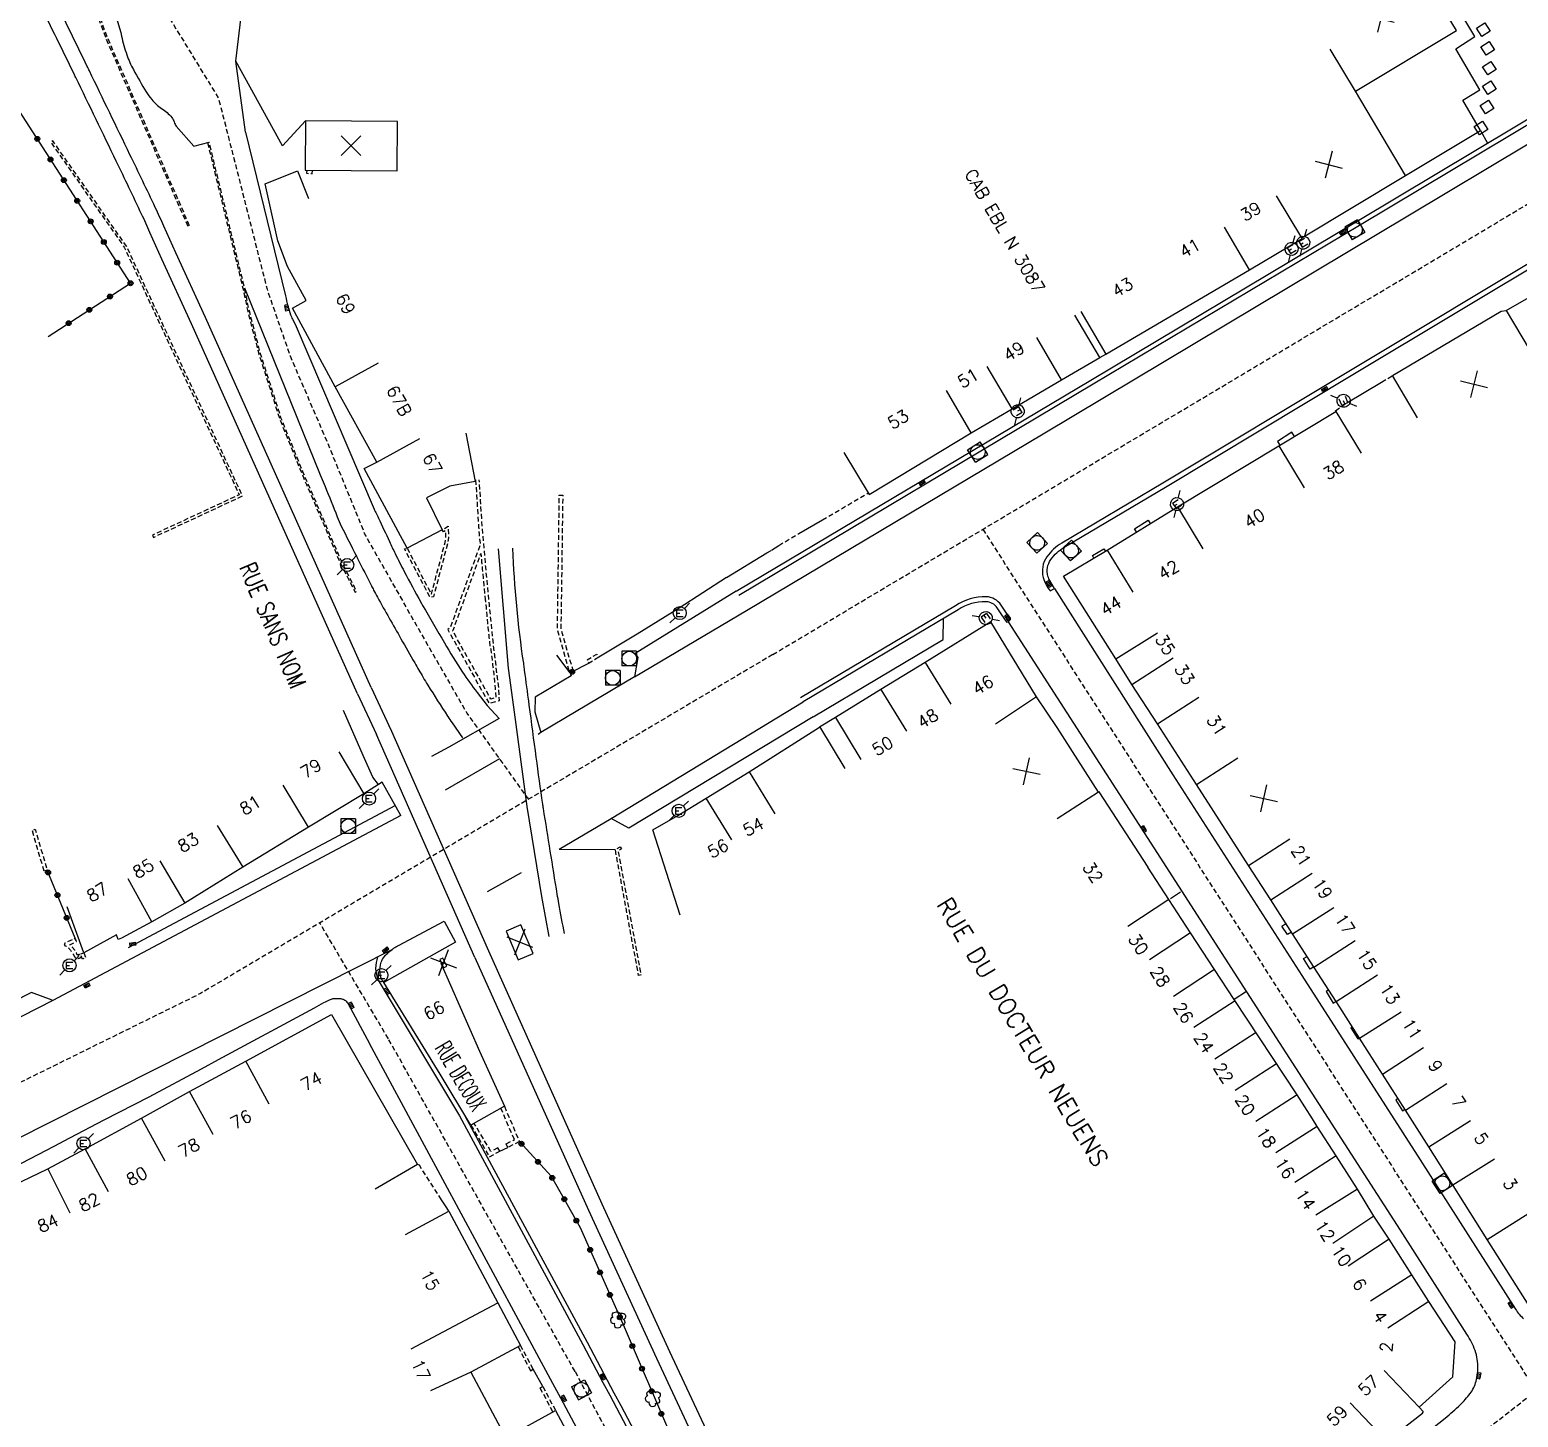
# Model space of a CAD drawing. Header units: millimetres. Extents: x 160000 to 161000, y 121000 to 122000.
# Drawn here: x 160334.5 to 160486.1, y 121292.8 to 121434.1 of the extents above; entities that cross this region are included whole.
import ezdxf
from ezdxf.enums import TextEntityAlignment as Align

# ---------------------------------------------------------------- set-up
doc = ezdxf.new("R2010")
doc.units = ezdxf.units.MM
doc.linetypes.add('DASHED', pattern=[0.75, 0.5, -0.25])
doc.layers.get('0').update_dxf_attribs({"linetype": 'CONTINUOUS'})
for name, color, linetype in [('W0001', 6, 'DASHED'), ('W0008', 7, 'CONTINUOUS'), ('W0017', 7, 'CONTINUOUS'), ('W0100', 7, 'CONTINUOUS'), ('W0112', 1, 'DASHED'), ('W0300', 7, 'CONTINUOUS'), ('W0322', 7, 'CONTINUOUS'), ('W0334', 7, 'CONTINUOUS'), ('W0400', 7, 'CONTINUOUS'), ('W0420', 7, 'CONTINUOUS'), ('W0471', 7, 'CONTINUOUS'), ('W0700', 7, 'CONTINUOUS'), ('W0984', 7, 'CONTINUOUS'), ('W0989', 7, 'CONTINUOUS'), ('W0991', 7, 'CONTINUOUS'), ('W1102', 7, 'CONTINUOUS')]:
    doc.layers.add(name, color=color, linetype=linetype)
doc.styles.get("Standard").update_dxf_attribs({"font": 'romans.shx', "width": 0.85})

# ---------------------------------------------------------------- blocks, each defined once
blk = doc.blocks.new('t322o')
at = {"color": 0, "linetype": 'Continuous'}
for radius in [0.25, 0.15]:
    blk.add_circle((0, 0), radius, dxfattribs=at)
blk = doc.blocks.new('T400')
for p, q in [((-0.15, 0.3), (0.15, 0.3)), ((-0.15, -0.25), (-0.15, 0.3)), ((-0.15, 0.15), (0.15, 0.15)), ((-0.15, 0), (0.15, 0)), ((0.15, 0.3), (0.15, -0.25)), ((-0.15, -0.15), (0.15, -0.15)), ((-0.15, -0.25), (-0.15, -0.3)), ((-0.15, -0.3), (0.15, -0.3)), ((0.15, -0.3), (0.15, -0.25))]:
    blk.add_line(p, q)
blk = doc.blocks.new('T420')
for p, q in [((0.75, 0.75), (-0.75, 0.75)), ((-0.75, 0.75), (-0.75, -0.75)), ((0.75, 0.75), (0.75, -0.75)), ((0.75, -0.75), (-0.75, -0.75))]:
    blk.add_line(p, q)
blk.add_ellipse((0, 0), major_axis=(-0.53, 0.53), ratio=1, start_param=3.926991, end_param=10.210176)
blk = doc.blocks.new('T471')
for p, q in [((-0.333334, 0.333334), (-0.333334, -0.333334)), ((-0.333334, 0.333334), (0.333334, 0.333334)), ((-0.333334, 0), (0, 0)), ((0.500001, 0.500001), (1.000002, 1.000002)), ((-0.500001, -0.500001), (-1.000002, -1.000002)), ((-0.333334, -0.333334), (0.333334, -0.333334))]:
    blk.add_line(p, q)
blk.add_ellipse((0, 0), major_axis=(0.471405, 0.471405), ratio=1, start_param=5.4977871438, end_param=11.780972451)
blk = doc.blocks.new('t991o')
at = {"color": 0, "linetype": 'Continuous'}
for p, q in [((-1, 1), (1, -1)), ((-1, -1), (1, 1))]:
    blk.add_line(p, q, dxfattribs=at)
blk = doc.blocks.new('T300')
for p, q in [((-0.8, 0.51), (-0.86, 0.34)), ((-0.86, 0.34), (-0.86, 0.17)), ((-0.86, 0.17), (-0.74, 0.06)), ((-0.69, 0.63), (-0.8, 0.51)), ((-0.8, -0.06), (-0.74, 0.06)), ((-0.74, 0.06), (-0.69, 0.11)), ((-0.57, 0.69), (-0.69, 0.63)), ((-0.46, 0.69), (-0.57, 0.69)), ((-0.29, 0.63), (-0.46, 0.69)), ((-0.29, 0.63), (-0.17, 0.74)), ((-0.23, 0.57), (-0.29, 0.63)), ((-0.17, 0.74), (-0.06, 0.8)), ((-0.06, 0.8), (0.06, 0.8)), ((0.06, 0.8), (0.23, 0.74)), ((0.23, 0.74), (0.34, 0.63)), ((0.34, 0.63), (0.4, 0.51)), ((0.46, 0.46), (0.34, 0.46)), ((0.4, 0.51), (0.4, 0.46)), ((0.57, 0.4), (0.46, 0.46)), ((0.57, 0.4), (0.69, 0.29)), ((0.69, 0.29), (0.74, 0.17)), ((0.74, 0.06), (0.69, -0.17)), ((0.74, 0.17), (0.74, 0.06)), ((-0.8, -0.17), (-0.8, -0.06)), ((-0.8, -0.23), (-0.8, -0.17)), ((-0.74, -0.34), (-0.8, -0.23)), ((-0.69, -0.4), (-0.74, -0.34)), ((-0.51, -0.46), (-0.69, -0.4)), ((-0.4, -0.46), (-0.51, -0.46)), ((-0.4, -0.46), (-0.34, -0.46)), ((-0.34, -0.46), (-0.34, -0.4)), ((-0.34, -0.51), (-0.34, -0.46)), ((-0.29, -0.63), (-0.34, -0.51)), ((-0.17, -0.74), (-0.29, -0.63)), ((-0.06, -0.8), (-0.17, -0.74)), ((0.06, -0.8), (-0.06, -0.8)), ((0.17, -0.74), (0.06, -0.8)), ((0.23, -0.69), (0.17, -0.74)), ((0.29, -0.46), (0.23, -0.46)), ((0.29, -0.63), (0.23, -0.69)), ((0.46, -0.4), (0.29, -0.46)), ((0.34, -0.51), (0.29, -0.63)), ((0.34, -0.51), (0.34, -0.46)), ((0.57, -0.34), (0.46, -0.4)), ((0.63, -0.29), (0.57, -0.34)), ((0.69, -0.17), (0.63, -0.29))]:
    blk.add_line(p, q)
blk = doc.blocks.new('t112o')
at = {"color": 0, "linetype": 'Continuous'}
for p, q in [((-0.5, 0.5), (0.5, 0.5)), ((-0.5, -0.5), (-0.5, 0.5)), ((0.5, 0.5), (0.5, -0.5)), ((0.5, -0.5), (-0.5, -0.5))]:
    blk.add_line(p, q, dxfattribs=at)

msp = doc.modelspace()

# ---------------------------------------------------------------- linework, layer by layer
at = {"layer": 'W0001'}
for p, q in [((160431.53, 121383.25), (160487.9, 121295.49)), ((160502.3, 121306.7), (160429.86, 121250.35))]:
    msp.add_line(p, q, dxfattribs=at)
at = {"layer": 'W0001', "flags": 128}
for points in [[(160320.73, 121544.44), (160324.31, 121524.7), (160333.44, 121495.09), (160330.72, 121488.31), (160334.91, 121466.77), (160338.74, 121455.17), (160348.62, 121435.43), (160353.68, 121427.16), (160354.79, 121422.84), (160358.63, 121407.7), (160360.97, 121400.92), (160364.8, 121392.03), (160368.63, 121382.66), (160373.81, 121373.53), (160378.99, 121364.52), (160385.25, 121355.76)], [(160410.14, 121370.5), (160351.84, 121335.97), (160331.35, 121325.86), (160299.93, 121309.62), (160272.03, 121297.03), (160241.67, 121283.46), (160190, 121259.48), (160143.92, 121239.09), (160069.32, 121205.75), (160000, 121174.28)], [(160370.99, 121331.37), (160364, 121343.17)]]:
    msp.add_lwpolyline(points, dxfattribs=at)
msp.add_lwpolyline([(160410.14, 121370.5), (160440.35, 121388.51), (160477.5, 121410.68), (160502.03, 121425.34), (160514.85, 121432.99), (160524.2, 121438.61), (160530.77, 121442.17, -0.083194), (160563.6, 121453.46), (160582.68, 121455.89, -0.017685), (160597.34, 121457.33), (160625.18, 121459.06, 0.130003)], format="xyb", dxfattribs=at)
at = {"layer": 'W0001'}
msp.add_lwpolyline([(160418.87, 121241.94), (160411.06, 121258.15, -0.000901), (160390, 121297.48), (160370.99, 121331.37)], format="xyb", dxfattribs=at)
at = {"layer": 'W0008', "flags": 128}
for points in [[(160407.47, 121374.99), (160437.67, 121392.99), (160474.82, 121415.16), (160499.35, 121429.83), (160512.17, 121437.46), (160524.33, 121444.78, 0.064273), (160526.16, 121446.23, 0.23167), (160526.84, 121448.28, 0.052156), (160526.33, 121450.33), (160520.57, 121467.97)], [(160342.64, 121437.48), (160343.73, 121433.84), (160343.81, 121433.47, 0.033752), (160344.35, 121431.56, 0.040958), (160345.02, 121430.06, 0.011439), (160346.33, 121427.8, 0.03177), (160346.88, 121427.03, 0.080237), (160347.89, 121426.11, -0.078489), (160348.93, 121425.18, -0.100914), (160349.17, 121424.73, 0.109751), (160349.39, 121424.32), (160351.19, 121422.26), (160352.74, 121422.68)], [(160356.43, 121423.69), (160360.5, 121407.03, 0.00216), (160360.76, 121405.99, 0.01136), (160360.81, 121405.79, 0.010873), (160361.11, 121404.88, 0.040812), (160361.22, 121404.64), (160361.5, 121404.13), (160369.55, 121385.29, 0.021208), (160369.7, 121384.97, -0.012056), (160369.98, 121384.4, -0.002512), (160371.1, 121382.01, 0.00489), (160371.68, 121380.78, 0.008885), (160372.6, 121378.96, 0.005091), (160374.29, 121375.82, 0.005129), (160374.48, 121375.48, 0.00045), (160376.7, 121371.68, 0.013862), (160378.53, 121368.72, 0.018929), (160380.02, 121366.65), (160381.06, 121365.31), (160382.29, 121363.97), (160377.13, 121361.08), (160375.39, 121360.1)], [(160489.97, 121412.03), (160468.97, 121399.43), (160449.88, 121387.96), (160439.58, 121381.85, 0.103072), (160438.06, 121380.46, 0.230002), (160437.69, 121378.34, 0.09993), (160438.4, 121376.97), (160438.82, 121377.23), (160450.88, 121358.24), (160464.02, 121337.81), (160476.08, 121319.05), (160485.79, 121303.84, 0.063556), (160486.62, 121302.85, 0.119681)], [(160356.34, 121407.83), (160364.05, 121388.79), (160364.54, 121387.61, -0.008146), (160365.77, 121384.53, 0.026027), (160366.19, 121383.58, 0.000043), (160367.73, 121380.52, 0.00042), (160367.89, 121380.21, 0.000202), (160369.26, 121377.51, 0.001255), (160369.48, 121377.07, 0.009041), (160369.88, 121376.33, 0.001567), (160372.27, 121372.1, 0.001194), (160373.67, 121369.65, 0.001977), (160374.53, 121368.17, 0.007889), (160375.01, 121367.38, 0.001954), (160377.01, 121364.22, 0.008742), (160377.03, 121364.2, 0.000264), (160377.48, 121363.54), (160378.54, 121362.01)], [(160427.86, 121252.96), (160438.61, 121261.12), (160459.21, 121277.35), (160470.09, 121286.02), (160478.62, 121292.75, 0.027013), (160480.15, 121294.1, 0.035425), (160481.16, 121295.24, 0.101339), (160481.77, 121296.51, 0.054421), (160481.96, 121297.81, 0.094366), (160481.67, 121299.62, 0.060117), (160480.83, 121301.29), (160474.07, 121311.87), (160458.44, 121336.14), (160446.77, 121354.23), (160434.14, 121373.84), (160434.37, 121374.11), (160433.4, 121375.54, 0.240238), (160431.88, 121376.38, 0.157564), (160428.76, 121375.47), (160412.98, 121366.1)], [(160372.26, 121354.11), (160336.8, 121335.26), (160298.61, 121315.77), (160297.05, 121315.05, -0.043677), (160295.81, 121314.6, -0.076665), (160295.06, 121314.52, -0.02282), (160293.45, 121314.67, -0.036319), (160292.46, 121314.89, -0.02381), (160291.21, 121315.32, -0.029175), (160290.23, 121315.78, -0.041148), (160289.57, 121316.21, -0.019934), (160288.33, 121317.26, -0.065065), (160287.8, 121317.89, -0.040106), (160287.16, 121319.08), (160285.09, 121324.01), (160283.74, 121327.08), (160286.35, 121329.27), (160284.1, 121333.71), (160277.52, 121348.9), (160276.72, 121351.79), (160274.94, 121351.4), (160273.46, 121350.71), (160283.74, 121327.08)], [(160370.52, 121337.09, -0.057627), (160370.23, 121337.63, -0.081952), (160370.14, 121338.05, -0.077191), (160370.25, 121339.16, -0.12602), (160370.59, 121339.76, -0.019288), (160370.94, 121340.11, -0.01723), (160371.36, 121340.46, -0.023417), (160371.66, 121340.68, -0.021977), (160372.01, 121340.88), (160376.67, 121343.35)], [(160321.34, 121312.31), (160336.94, 121320.43), (160338.56, 121321.3), (160342.03, 121323.1), (160346.62, 121325.46), (160351.97, 121328.3), (160353.69, 121329.27), (160363.47, 121334.53), (160364.41, 121335.05, -0.030074), (160365.18, 121335.41, -0.080168), (160365.5, 121335.48, -0.032055), (160365.98, 121335.48, -0.048657), (160366.3, 121335.42, -0.110683), (160366.61, 121335.26, -0.093539), (160366.88, 121334.93), (160369.05, 121330.89)]]:
    msp.add_lwpolyline(points, format="xyb", dxfattribs=at)
for points in [[(160356.43, 121423.69), (160355.44, 121430.94), (160356.33, 121438.35)], [(160406.42, 121376.95), (160396.14, 121370.61), (160396.38, 121370.21), (160396.06, 121368.23), (160386.53, 121362.55), (160386.26, 121362.35)], [(160396.06, 121368.23), (160407.47, 121374.99)], [(160414.26, 121364.17), (160395.48, 121352.81), (160393.67, 121353.81), (160413.23, 121365.67)], [(160382.32, 121359.87), (160376.79, 121356.69)], [(160388.37, 121350.68), (160393.67, 121353.81)], [(160381.08, 121346.37), (160384.55, 121348.31)], [(160277.4, 121293.05), (160371.36, 121340.46)], [(160336.75, 121335.29), (160334.64, 121336.1), (160299.29, 121318.11), (160298.61, 121315.77)]]:
    msp.add_lwpolyline(points, dxfattribs=at)
at = {"layer": 'W0008'}
msp.add_lwpolyline([(160369.89, 121339.72, 0.19454), (160369.96, 121337.34), (160378.22, 121323.51), (160390.79, 121300.23, 0.001401), (160412.83, 121259.11), (160416.66, 121250.06), (160417.03, 121250.2), (160417.91, 121248.54, 0.282897), (160419.75, 121247.85, 0.111074), (160427.86, 121252.96)], format="xyb", dxfattribs=at)
at = {"layer": 'W0017', "flags": 128}
for points in [[(160362.54, 121424.85), (160360.19, 121422.29), (160355.44, 121430.94)], [(160389.5, 121368.63), (160389.61, 121368.33), (160385.95, 121366.15), (160385.89, 121364.66), (160386.53, 121362.55)], [(160369.99, 121357.26), (160369.39, 121358.02), (160368.43, 121360.21), (160366.43, 121364.79)], [(160372.26, 121354.11), (160370.36, 121357.5), (160369.99, 121357.26), (160368.49, 121356.3)], [(160371.7, 121355.12), (160344.5, 121340.62)], [(160400.71, 121343.95), (160397.94, 121352.66), (160400.48, 121354.1)], [(160388.37, 121350.68), (160394.1, 121350.63)], [(160376.67, 121343.35), (160377.83, 121341.22), (160370.52, 121337.09)]]:
    msp.add_lwpolyline(points, dxfattribs=at)
at = {"layer": 'W0100'}
for points in [[(160441.53, 121405.42), (160444.06, 121401.1), (160458.69, 121409.69), (160464.05, 121412.87), (160464.01, 121412.93), (160474.6, 121419.27), (160469.49, 121427.86), (160479.78, 121434.04), (160477.2, 121438.33)], [(160417.37, 121391.07), (160419.95, 121386.79), (160430.35, 121393.08), (160434.51, 121395.51), (160439.56, 121398.48), (160443.44, 121400.76), (160440.91, 121405.07)], [(160475.81, 121394.6), (160473.26, 121398.9), (160484.34, 121405.45), (160484.84, 121405.53), (160490.49, 121396.08)], [(160487.19, 121304.17), (160482.92, 121310.94), (160476.96, 121320.38), (160474.59, 121324.11), (160472.23, 121327.78), (160469.91, 121331.44), (160467.9, 121334.59), (160467.53, 121335.17), (160465.27, 121338.64), (160463.08, 121342.06), (160460.86, 121345.53), (160458.61, 121349.01), (160453.3, 121357.26), (160449.34, 121363.45), (160446.71, 121367.46), (160445.08, 121370.06), (160439.76, 121378.48), (160444.2, 121381.14), (160451.36, 121385.54), (160461.68, 121391.74), (160467.49, 121395.26), (160470.08, 121390.99)], [(160405.42, 121378.34), (160405.42, 121378.34), (160409.55, 121380.85), (160409.55, 121380.85)], [(160472.74, 121290.46), (160476.33, 121293.26), (160476.37, 121293.34), (160476.37, 121293.41), (160475.98, 121293.86), (160479.4, 121296.96), (160479.66, 121300.5), (160476.97, 121304.63), (160475.23, 121307.34), (160472.93, 121310.96), (160471.36, 121313.32), (160469.68, 121316.06), (160467.51, 121319.45), (160465.6, 121322.45), (160465.1, 121323.22), (160463.54, 121325.65), (160457.13, 121335.38), (160455.12, 121338.42), (160452.68, 121342.15), (160450.48, 121345.54), (160448.34, 121348.83), (160448.37, 121348.86), (160443.4, 121356.52), (160443.32, 121356.49), (160439.09, 121363.06), (160437, 121366.2), (160432.36, 121373.83), (160425.65, 121369.7), (160421.16, 121366.94), (160416.52, 121364.09), (160414.89, 121363.12)], [(160376.34, 121339.07), (160380.27, 121330.12), (160382.8, 121324.5), (160379.39, 121322.56), (160376.26, 121327.78), (160370.52, 121337.09)], [(160365.19, 121333.84), (160373.97, 121318.56), (160369.64, 121316.07)], [(160372.73, 121311.45), (160377.14, 121313.81), (160382.14, 121304.49), (160384.46, 121300.13), (160379.39, 121297.43), (160382.96, 121290.75), (160388.01, 121293.51), (160399.44, 121272.12)]]:
    msp.add_lwpolyline(points, dxfattribs=at)
at = {"layer": 'W0100', "flags": 128}
for points in [[(160362.51, 121419.82), (160371.88, 121419.75), (160371.92, 121424.79), (160362.54, 121424.85)], [(160384.21, 121339.42), (160385.74, 121340.07), (160384.49, 121342.98), (160382.97, 121342.33)], [(160376.93, 121338.75), (160376.55, 121339.58), (160376.24, 121339.44), (160376.62, 121338.61)]]:
    msp.add_lwpolyline(points, close=True, dxfattribs=at)
for points in [[(160378.89, 121393.05), (160379.82, 121388.13), (160377.25, 121387.65), (160374.88, 121386.45), (160376.46, 121383.21), (160372.9, 121381.32), (160368.53, 121389.44), (160369.82, 121390.09), (160365.57, 121397.76), (160361.22, 121405.77), (160362.63, 121406.54), (160360.72, 121410), (160359.73, 121412.64), (160358.43, 121418.43), (160361.74, 121419.74), (160362.84, 121416.95)], [(160405.42, 121378.34), (160400.61, 121375.21), (160396.33, 121372.57), (160392.42, 121370.23), (160392.42, 121370.23)], [(160400.48, 121354.1), (160403.36, 121355.89), (160407.73, 121358.55), (160414.89, 121363.12)], [(160365.93, 121360.59), (160368.49, 121356.3), (160362.86, 121352.93), (160356.17, 121348.84), (160350.27, 121345.19), (160346.9, 121343.29), (160343.82, 121341.61), (160343.48, 121341.49), (160343.31, 121341.96), (160339.96, 121340.13), (160338.26, 121344.81)], [(160323.9, 121306.58), (160321.71, 121311.08), (160327.23, 121313.76), (160331.91, 121316.03), (160336.29, 121318.11), (160340.12, 121320.17), (160345.85, 121323.3), (160350.74, 121326), (160356.48, 121329.09), (160365.19, 121333.84)]]:
    msp.add_lwpolyline(points, dxfattribs=at)
at = {"layer": 'W0112', "flags": 128}
for points in [[(160350.74, 121414.17), (160342.39, 121433.3), (160333.28, 121458.21), (160330.82, 121464.95), (160330.67, 121464.85), (160342.22, 121433.23), (160350.57, 121414.09)], [(160352.57, 121422.63), (160356.17, 121407.8), (160356.66, 121405.44), (160357.81, 121401.07), (160359.92, 121394.48), (160362.16, 121388.95), (160362.66, 121387.8), (160366.04, 121379.94), (160367.6, 121376.85), (160367.75, 121376.93), (160366.2, 121380.01), (160362.82, 121387.87), (160362.32, 121389.02), (160360.08, 121394.54), (160357.97, 121401.12), (160356.83, 121405.48), (160356.34, 121407.83), (160352.74, 121422.68)], [(160362.68, 121419.81), (160362.65, 121419.51), (160363.23, 121419.46), (160363.26, 121419.81)]]:
    msp.add_lwpolyline(points, dxfattribs=at)
for points in [[(160346.96, 121382.66), (160347.06, 121382.43), (160356.13, 121386.65), (160344.31, 121412.09), (160336.81, 121422.81), (160336.6, 121422.67), (160344.09, 121411.97), (160355.8, 121386.77)], [(160389.42, 121368.84), (160388.21, 121373.04), (160388.26, 121376.72), (160388.4, 121386.72), (160388.75, 121386.72), (160388.61, 121376.72), (160388.56, 121373.08), (160389.76, 121368.94)], [(160372.9, 121381.32), (160375.37, 121376.64), (160376.77, 121381.9), (160376.84, 121382.4), (160376.82, 121383.11), (160376.59, 121382.98), (160376.46, 121383.21), (160377.08, 121383.56), (160377.11, 121382.39), (160377.03, 121381.84), (160375.58, 121376.39), (160375.26, 121376.28), (160372.63, 121381.27)], [(160392.42, 121370.23), (160391.43, 121369.63), (160391.24, 121369.95), (160392.23, 121370.54)], [(160335.92, 121348.45), (160334.71, 121352.61), (160335.03, 121352.7), (160336.23, 121348.54)], [(160394.61, 121350.93), (160394.74, 121350.72), (160394.38, 121350.5), (160394.9, 121347.71), (160396.72, 121337.87), (160396.47, 121337.83), (160394.65, 121347.66), (160394.1, 121350.63)], [(160339.96, 121340.13), (160340.17, 121339.62), (160339.84, 121339.49), (160339.63, 121339.99)]]:
    msp.add_lwpolyline(points, close=True, dxfattribs=at)
at = {"layer": 'W0112'}
for points in [[(160472.14, 121398.24), (160473.26, 121398.9)], [(160467.49, 121395.26), (160467.46, 121395.32), (160468.6, 121396.14)], [(160415.19, 121384.2), (160419.86, 121386.95)], [(160410.75, 121381.6), (160412.79, 121382.83)], [(160409.55, 121380.85), (160410.02, 121381.13)], [(160382.8, 121324.5), (160384.33, 121320.92), (160383.17, 121320.31), (160382.99, 121320.66), (160383.82, 121321.1), (160382.43, 121324.34)], [(160379.39, 121322.56), (160381.28, 121319.36), (160382.33, 121319.91), (160382.14, 121320.26), (160381.43, 121319.89), (160379.73, 121322.76)], [(160376.39, 121314.98), (160374.15, 121318.49), (160373.97, 121318.56)], [(160377.14, 121313.81), (160376.96, 121314.16)], [(160384.2, 121299.99), (160385.48, 121297.57), (160385.74, 121297.71), (160384.46, 121300.13)], [(160387.75, 121293.37), (160386.44, 121295.83), (160386.71, 121295.97), (160388.01, 121293.51)]]:
    msp.add_lwpolyline(points, dxfattribs=at)
at = {"layer": 'W0112', "flags": 128}
msp.add_lwpolyline([(160379.87, 121388.28), (160380.01, 121386.15), (160380.14, 121384.09, 0.00505), (160380.26, 121382.43, 0.00029), (160380.29, 121382.11), (160380.36, 121381.74), (160377.28, 121373.21), (160377.03, 121373.05), (160381.23, 121365.53), (160382.31, 121365.81), (160382.23, 121367.12), (160381.71, 121371.38), (160381.28, 121375.6), (160380.91, 121379.41), (160380.51, 121384.12), (160380.38, 121386.17), (160380.25, 121388.3)], format="xyb", dxfattribs=at)
for points in [[(160380.83, 121376.33, 0.000038), (160380.91, 121375.57, 0.001054), (160381.31, 121371.47, 0.046662), (160381.34, 121371.31, 0.029472), (160381.36, 121371.26, -0.009459), (160381.36, 121371.25, -0.061326), (160381.44, 121370.93, -0.006637), (160381.86, 121367.09, -0.006273), (160381.94, 121366.1), (160381.42, 121365.97), (160377.53, 121372.92), (160377.59, 121372.97), (160380.41, 121380.78, 0.001255), (160380.54, 121379.37, 0.00001)], [(160339.54, 121339.99, -0.109838), (160339.33, 121339.9, -0.03247), (160339.25, 121340.04, 0.026966), (160339.01, 121340.44, 0.0796), (160338.55, 121340.95), (160339.23, 121341.29), (160339.08, 121341.6), (160338.06, 121341.1, 0.609982), (160338.06, 121340.85, -0.124364), (160338.72, 121340.25, -0.026966), (160338.94, 121339.88, 0.042019), (160339.08, 121339.65, 0.250851), (160339.31, 121339.55, 0.132431), (160339.74, 121339.69)]]:
    msp.add_lwpolyline(points, format="xyb", close=True, dxfattribs=at)
at = {"layer": 'W0322', "flags": 128}
for points in [[(160336.33, 121402.88), (160344.73, 121408.31), (160324.78, 121439.17), (160322.45, 121457.35)], [(160391.43, 121369.63), (160389.5, 121368.63), (160388.13, 121370.43)], [(160339.17, 121341.37), (160339.08, 121341.6), (160336.23, 121348.54)]]:
    msp.add_lwpolyline(points, dxfattribs=at)
at = {"layer": 'W0322'}
msp.add_lwpolyline([(160384.33, 121320.92), (160387.58, 121317.37), (160390.53, 121312.16), (160394.99, 121302.03), (160413.27, 121259.47), (160417.84, 121249.68)], dxfattribs=at)
at = {"layer": 'W0334', "flags": 128}
for points in [[(160438.82, 121377.23), (160438.26, 121378.21, -0.020576), (160438.17, 121378.48, -0.230002), (160438.46, 121380.17, -0.103072), (160439.83, 121381.42), (160450.13, 121387.53), (160469.23, 121399), (160490.23, 121411.6), (160531.71, 121436.34, -0.062558), (160547.58, 121443.3, -0.022848), (160561.72, 121446.8, -0.014415), (160577.97, 121449.55), (160585.77, 121450.64), (160587.05, 121450.84)], [(160378.78, 121323.52), (160391.22, 121300.46, 0.001401), (160413.27, 121259.32), (160417.1, 121250.25), (160417.03, 121250.2)]]:
    msp.add_lwpolyline(points, format="xyb", dxfattribs=at)
at = {"layer": 'W0334'}
for points in [[(160406.42, 121376.95), (160442.54, 121398.45), (160469.65, 121414.62), (160509.91, 121438.73), (160510.17, 121438.3), (160469.91, 121414.19), (160442.79, 121398.02), (160406.68, 121376.52)], [(160474.6, 121419.27), (160482.22, 121423.86), (160480.43, 121426.95), (160482.15, 121428.01), (160479.7, 121432.17), (160481.66, 121433.43), (160478.32, 121439)], [(160482.22, 121423.86), (160482.94, 121422.58)], [(160484.84, 121405.53), (160487.85, 121407.28)], [(160443.44, 121400.76), (160444.06, 121401.1)], [(160468.6, 121396.14), (160472.14, 121398.24)], [(160463.27, 121392.71), (160463.01, 121393.13), (160461.54, 121392.21), (160461.79, 121391.81)], [(160412.79, 121382.83), (160415.19, 121384.2)], [(160447.2, 121382.98), (160447, 121383.31), (160448.38, 121384.17), (160448.59, 121383.83)], [(160410.02, 121381.13), (160410.75, 121381.6)], [(160442.85, 121380.33), (160442.7, 121380.57), (160443.87, 121381.28), (160444.02, 121381.03)], [(160414.26, 121364.17), (160427.51, 121372.04), (160427.52, 121374.16)], [(160450.65, 121345.65), (160451.68, 121346.35)], [(160462.97, 121342.23), (160462.58, 121341.98), (160461.99, 121342.85), (160462.4, 121343.12)], [(160465.24, 121338.69), (160464.88, 121338.45), (160464.21, 121339.53), (160464.56, 121339.75)], [(160458.4, 121336.19), (160457.14, 121335.36)], [(160466.76, 121336.34), (160466.49, 121336.17), (160467.21, 121335.01), (160467.51, 121335.2)], [(160469.18, 121332.59), (160469.02, 121332.49), (160469.72, 121331.35), (160469.9, 121331.47)], [(160387.75, 121296.28), (160369.05, 121330.89)], [(160473.84, 121325.28), (160473.6, 121325.12), (160474.29, 121324.02), (160474.54, 121324.19)], [(160382.33, 121319.91), (160383.17, 121320.31)], [(160376.96, 121314.16), (160376.39, 121314.98)], [(160386.71, 121295.97), (160385.74, 121297.71)]]:
    msp.add_lwpolyline(points, dxfattribs=at)
for points in [[(160434.14, 121373.84), (160434.01, 121373.75), (160433.39, 121374.66), (160432.99, 121375.26, 0.240238), (160431.86, 121375.88, 0.158319), (160429.02, 121375.05), (160413.23, 121365.67)], [(160413.77, 121247.7, -0.001101), (160387.75, 121296.28, -0.001101)]]:
    msp.add_lwpolyline(points, format="xyb", dxfattribs=at)
at = {"layer": 'W0700'}
for p, q in [((160367.85, 121366.5), (160369.78, 121362.34)), ((160369.25, 121367.13), (160371.28, 121362.78))]:
    msp.add_line(p, q, dxfattribs=at)
at = {"layer": 'W0700', "flags": 128}
for points in [[(160367.85, 121366.5), (160350.95, 121404.18), (160347.93, 121410.77), (160346.71, 121413.49, 0.005728), (160345.85, 121415.36, 0.001977), (160343.28, 121420.73, 0.000026), (160339.16, 121429.26, 0.000496), (160338.94, 121429.71, 0.00219), (160335.49, 121436.72, 0.005514), (160334.08, 121439.48, 0.00328), (160333.34, 121440.86, -0.000894), (160330.63, 121445.9, -0.004672), (160330.01, 121447.08, 0.008246), (160329.65, 121447.74), (160323.78, 121458.31)], [(160369.25, 121367.13), (160352.36, 121404.81), (160349.33, 121411.41), (160348.12, 121414.12, 0.005728), (160347.25, 121416.02, 0.001977), (160344.67, 121421.4, 0.000026), (160340.54, 121429.93, 0.000496), (160340.32, 121430.39, 0.00219), (160336.87, 121437.41, 0.005514), (160335.44, 121440.2, 0.00328), (160334.7, 121441.59, -0.000894), (160331.98, 121446.63, -0.004672), (160331.38, 121447.78, 0.008246), (160331, 121448.49), (160325.13, 121459.06)], [(160388.92, 121342.09, -0.001671), (160388.35, 121345.14, -0.005161), (160388.19, 121346.11, -0.000278), (160386.78, 121354.82, -0.00508), (160386.71, 121355.27, -0.000891), (160386.05, 121360.04, -0.000804), (160385.34, 121365.34, -0.000069), (160385.26, 121365.95, -0.000013), (160384.81, 121369.32, -0.001283), (160384.77, 121369.61, -0.028625), (160383.68, 121381.32, -0.000341)]]:
    msp.add_lwpolyline(points, format="xyb", dxfattribs=at)
for points in [[(160387.35, 121341.79), (160386.61, 121345.85), (160385.13, 121355.04), (160383.76, 121365.13), (160383.23, 121369.11), (160382.21, 121381.25)], [(160381.21, 121340.28), (160371.2, 121362.97)], [(160379.79, 121339.65), (160369.78, 121362.34)]]:
    msp.add_lwpolyline(points, dxfattribs=at)
at = {"layer": 'W0700'}
for points in [[(160427.08, 121238.18), (160423.26, 121246.66), (160421.39, 121250.81), (160418.75, 121256.55), (160407.62, 121282.46), (160399.66, 121299.5), (160392.75, 121314.54), (160381.21, 121340.28)], [(160379.79, 121339.65), (160391.37, 121313.92), (160398.29, 121298.86), (160406.25, 121281.82), (160417.4, 121255.92), (160420.03, 121250.19), (160421.9, 121246.05), (160425.71, 121237.57)]]:
    msp.add_lwpolyline(points, dxfattribs=at)
at = {"layer": 'W1102'}
for p, q in [((160469.49, 121427.86), (160466.92, 121432.15)), ((160464.01, 121412.93), (160461.45, 121417.22)), ((160458.69, 121409.69), (160456.16, 121414.01)), ((160439.56, 121398.48), (160437.02, 121402.8)), ((160369.96, 121400.16), (160365.57, 121397.76)), ((160434.51, 121395.51), (160431.98, 121399.82)), ((160430.35, 121393.08), (160427.83, 121397.4)), ((160369.82, 121390.09), (160374.19, 121392.5)), ((160461.68, 121391.74), (160464.27, 121387.46)), ((160451.36, 121385.54), (160453.95, 121381.27)), ((160444.2, 121381.14), (160446.8, 121376.86)), ((160445.08, 121370.06), (160449.31, 121372.72)), ((160425.65, 121369.7), (160428.26, 121365.44)), ((160446.71, 121367.46), (160450.92, 121370.15)), ((160421.16, 121366.94), (160423.77, 121362.68)), ((160437, 121366.2), (160432.84, 121363.42)), ((160449.34, 121363.45), (160453.54, 121366.15)), ((160417.53, 121358.89), (160414.95, 121363.17)), ((160416.52, 121364.09), (160419.11, 121359.82)), ((160453.3, 121357.26), (160457.51, 121359.97)), ((160407.73, 121358.55), (160410.34, 121354.28)), ((160362.86, 121352.93), (160360.28, 121357.21)), ((160405.98, 121351.63), (160403.36, 121355.89)), ((160443.32, 121356.49), (160439.12, 121353.78)), ((160353.55, 121353.1), (160356.17, 121348.84)), ((160458.61, 121349.01), (160462.82, 121351.72)), ((160458.61, 121349.01), (160462.81, 121351.72)), ((160347.72, 121349.49), (160350.27, 121345.19)), ((160346.9, 121343.29), (160344.48, 121347.66)), ((160460.86, 121345.53), (160465.07, 121348.24)), ((160450.48, 121345.54), (160446.29, 121342.81)), ((160463.08, 121342.06), (160467.29, 121344.75)), ((160452.68, 121342.15), (160448.5, 121339.42)), ((160465.26, 121338.67), (160469.45, 121341.39)), ((160455.12, 121338.42), (160450.95, 121335.67)), ((160467.53, 121335.17), (160471.73, 121337.88)), ((160457.22, 121335.24), (160453.02, 121332.53)), ((160469.91, 121331.44), (160474.13, 121334.13)), ((160459.36, 121332), (160455.16, 121329.29)), ((160472.23, 121327.78), (160476.43, 121330.49)), ((160358.86, 121324.7), (160356.48, 121329.09)), ((160461.46, 121328.81), (160457.25, 121326.11)), ((160474.59, 121324.11), (160478.81, 121326.8)), ((160353.13, 121321.61), (160350.74, 121326)), ((160463.54, 121325.65), (160459.33, 121322.95)), ((160348.25, 121318.91), (160345.85, 121323.3)), ((160465.6, 121322.45), (160461.39, 121319.76)), ((160476.96, 121320.38), (160481.19, 121323.05)), ((160342.5, 121315.77), (160340.12, 121320.17)), ((160467.51, 121319.45), (160463.3, 121316.75)), ((160479.42, 121316.49), (160483.65, 121319.16)), ((160336.29, 121318.11), (160338.55, 121313.65)), ((160469.68, 121316.06), (160465.45, 121313.41)), ((160471.36, 121313.32), (160467.2, 121310.54)), ((160482.92, 121310.94), (160487.15, 121313.61)), ((160472.93, 121310.96), (160468.74, 121308.23)), ((160475.23, 121307.34), (160471.02, 121304.65)), ((160373.31, 121299.78), (160382.14, 121304.49)), ((160476.97, 121304.63), (160472.79, 121301.9)), ((160475.98, 121293.86), (160472.42, 121297.6)), ((160472.41, 121290.68), (160468.96, 121294.3))]:
    msp.add_line(p, q, dxfattribs=at)
at = {"layer": 'W1102', "flags": 128}
msp.add_lwpolyline([(160379.39, 121297.43), (160375.27, 121295.53)], dxfattribs=at)

# ---------------------------------------------------------------- block references
at = {"layer": 'W0112', "rotation": 32.7090876211402}
for p in [(160482.51, 121434.13), (160482.95, 121432.22), (160483.13, 121430.21), (160483.13, 121428.23), (160482.88, 121426.26), (160482.28, 121424.13)]:
    msp.add_blockref('t112o', p, dxfattribs=at)
at = {"layer": 'W0300', "rotation": 118.273204489345}
for p in [(160394.4, 121302.88), (160397.94, 121294.88)]:
    msp.add_blockref('T300', p, dxfattribs=at)
at = {"layer": 'W0322'}
for p, rotation in [((160335.23, 121423.01), 122.8885013858348), ((160336.58, 121420.91), 122.8885013858348), ((160337.94, 121418.81), 122.8885013858348), ((160339.3, 121416.71), 122.8885013858348), ((160340.66, 121414.61), 122.8885013858348), ((160342.01, 121412.51), 122.8885013858348), ((160343.37, 121410.41), 122.8885013858348), ((160344.73, 121408.31), 32.88850138582844), ((160342.63, 121406.95), 32.88850138582844), ((160340.53, 121405.6), 32.88850138582844), ((160338.43, 121404.24), 32.88850138582844), ((160389.71, 121368.74), 207.4247658380365), ((160336.33, 121348.31), 112.299592738139), ((160337.28, 121346), 112.299592738139), ((160338.22, 121343.68), 112.299592738139), ((160384.54, 121320.68), 312.529110316906), ((160386.23, 121318.84), 312.529110316906), ((160387.68, 121317.21), 299.514011435276), ((160388.91, 121315.03), 299.514011435276), ((160390.14, 121312.85), 299.514011435276), ((160391.54, 121309.87), 293.7469153702698), ((160392.55, 121307.58), 293.7469153702698), ((160393.55, 121305.29), 293.7469153702698), ((160394.56, 121303.01), 293.7469153702698), ((160395.83, 121300.08), 113.24681220474), ((160396.82, 121297.78), 113.24681220474), ((160397.8, 121295.48), 113.24681220474), ((160398.79, 121293.18), 113.24681220474)]:
    msp.add_blockref('t322o', p, dxfattribs=dict(at, rotation=rotation))
at = {"layer": 'W0400'}
for p, rotation in [((160468.21, 121413.49), 120.4124550041469), ((160360.64, 121405.8), 192.5288077098701), ((160466.35, 121397.52), 120.1370370430136), ((160425.34, 121388), 301.856113736535), ((160438.27, 121377.71), 29.22442713093455), ((160434.07, 121374.27), 35.32699979715699), ((160447.92, 121352.74), 32.75345757298904), ((160344.94, 121341.01), 279.8423020068671), ((160370.72, 121340.43), 127.7010627251932), ((160340.29, 121336.79), 118.0059347929226), ((160370.85, 121336.22), 208.8380093205549), ((160367.21, 121334.76), 207.931898221312), ((160485.31, 121304.28), 30.63338715485438), ((160392.84, 121296.93), 208.112714324754), ((160482.06, 121297.07), 350.1678896892319), ((160388.86, 121294.74), 208.112714324754)]:
    msp.add_blockref('T400', p, dxfattribs=dict(at, rotation=rotation))
at = {"layer": 'W0420'}
for p, rotation in [((160469.43, 121413.75), 30.4124550041469), ((160431.02, 121391.12), 211.856113736535), ((160437.07, 121381.87), 42.434879998469), ((160440.52, 121381.09), 42.434879998469), ((160478.34, 121316.65), 302.224055843989), ((160390.65, 121295.63), 118.112714324754)]:
    msp.add_blockref('T420', p, dxfattribs=dict(at, rotation=rotation))
for p in [(160395.52, 121370.09), (160393.84, 121368.12), (160366.9, 121353.01)]:
    msp.add_blockref('T420', p, dxfattribs=at)
at = {"layer": 'W0471'}
for p, rotation in [((160462.98, 121411.8), 30.4124550041469), ((160464.17, 121412.44), 30.4124550041469), ((160468.28, 121396.34), 112.350872646564), ((160435.08, 121395.27), 211.856113736535), ((160451.32, 121385.82), 31.99040930227319), ((160431.83, 121374.21), 305.326999797157)]:
    msp.add_blockref('T471', p, dxfattribs=dict(at, rotation=rotation))
for p in [(160366.79, 121379.62), (160400.67, 121374.72), (160369.02, 121355.83), (160400.56, 121354.58), (160338.51, 121338.85), (160370.28, 121337.85), (160339.94, 121320.72)]:
    msp.add_blockref('T471', p, dxfattribs=at)
at = {"layer": 'W0991'}
for p, rotation in [((160472.06, 121435.24), 300.9970049895157), ((160367.18, 121422.32), 359.6272762588101), ((160466.76, 121420.38), 300.7419857906064), ((160481.55, 121398.03), 300.8515466123469), ((160435.98, 121358.6), 33.08087714963639), ((160460.16, 121355.85), 32.74206352323095), ((160384.36, 121341.21), 293.1552848529546), ((160376.59, 121339.1), 294.3964765702451)]:
    msp.add_blockref('t991o', p, dxfattribs=dict(at, rotation=rotation))

# ---------------------------------------------------------------- texts
at = {"layer": 'W0984'}
for s, rotation, p in [('CAB EBL N 3087', 300.3551, (160433.77, 121413.61)), ('69', 298.9354, (160366.63, 121406.2)), ('67B', 298.9354, (160372.07, 121396.33)), ('67', 298.9354, (160375.48, 121389.95)), ('79', 31.4155, (160363.1, 121358.9)), ('81', 31.4155, (160356.92, 121355.16)), ('54', 28.2416, (160408.15, 121352.97)), ('83', 31.4155, (160350.6, 121351.36)), ('56', 28.2416, (160404.55, 121350.74)), ('85', 31.4155, (160346.02, 121348.71)), ('87', 31.4155, (160341.33, 121346.31)), ('66', 28.2416, (160375.63, 121334.26)), ('74', 28.2416, (160363.15, 121327.05)), ('76', 28.2416, (160355.99, 121323.16)), ('78', 28.2416, (160350.69, 121320.27)), ('80', 28.2416, (160345.37, 121317.37)), ('82', 28.2416, (160340.52, 121314.73)), ('84', 25.0812, (160336.31, 121312.59))]:
    msp.add_text(s, height=1.25, rotation=rotation, dxfattribs=at).set_placement(p, align=Align.MIDDLE)
at = {"layer": 'W0989'}
for s, rotation, width, p in [('RUE SANS NOM', 292.9844, 0.75, (160359.22, 121373.47)), ('RUE DECOUX', 300.7536, 0.5, (160378.38, 121327.57))]:
    msp.add_text(s, height=1.75, rotation=rotation, dxfattribs=dict(at, width=width)).set_placement(p, align=Align.MIDDLE)
msp.add_text('RUE DU DOCTEUR NEUENS', height=1.75, rotation=301.0085, dxfattribs=at).set_placement((160435.6, 121332.06), align=Align.MIDDLE)
at = {"layer": 'W0991'}
for s, rotation, p in [('39', 30.4125, (160458.81, 121415.63)), ('41', 30.4125, (160452.62, 121411.9)), ('43', 30.4125, (160445.75, 121407.9)), ('49', 31.296, (160434.69, 121401.38)), ('51', 31.296, (160430.03, 121398.64)), ('53', 31.296, (160422.9, 121394.45)), ('38', 31.2596, (160467.24, 121389.29)), ('40', 31.2596, (160459.19, 121384.37)), ('42', 31.2596, (160450.44, 121379.12)), ('44', 31.2596, (160444.56, 121375.47)), ('35', 302.1504, (160450.13, 121371.5)), ('33', 302.1504, (160452.09, 121368.48)), ('46', 31.2734, (160431.54, 121367.4)), ('48', 31.2734, (160425.91, 121363.98)), ('31', 302.1504, (160455.37, 121363.29)), ('50', 31.2734, (160421.32, 121361.19)), ('21', 302.9167, (160463.95, 121350)), ('32', 303.0479, (160442.74, 121348.31)), ('19', 302.9167, (160466.13, 121346.66)), ('17', 302.9167, (160468.41, 121343.06)), ('30', 303.0479, (160447.39, 121341)), ('15', 302.8147, (160470.66, 121339.44)), ('28', 303.3951, (160449.59, 121337.69)), ('13', 302.8147, (160472.99, 121335.94)), ('26', 303.3951, (160451.97, 121334.03)), ('11', 302.4026, (160475.27, 121332.37)), ('24', 303.3951, (160454.06, 121330.96)), ('22', 302.7667, (160456.04, 121327.88)), ('9', 302.4026, (160477.66, 121328.59)), ('20', 302.7667, (160458.25, 121324.63)), ('7', 302.4026, (160480, 121324.92)), ('18', 302.7667, (160460.4, 121321.32)), ('5', 302.4026, (160482.33, 121321.2)), ('16', 302.7667, (160462.31, 121318.19)), ('3', 302.4026, (160485.27, 121316.59)), ('14', 302.7667, (160464.4, 121315)), ('12', 302.7667, (160466.37, 121311.81)), ('10', 302.7667, (160468.06, 121309.26)), ('15', 298.1811, (160375.23, 121306.79)), ('6', 302.7667, (160469.91, 121306.36)), ('4', 302.7667, (160472, 121303.05)), ('2', 85.1501, (160472.64, 121299.98)), ('17', 294.6824, (160374.29, 121297.66)), ('57', 43.6276, (160470.81, 121296.07)), ('59', 43.6276, (160467.61, 121292.99))]:
    msp.add_text(s, height=1.25, rotation=rotation, dxfattribs=at).set_placement(p, align=Align.MIDDLE)

doc.saveas('drawing.dxf')
